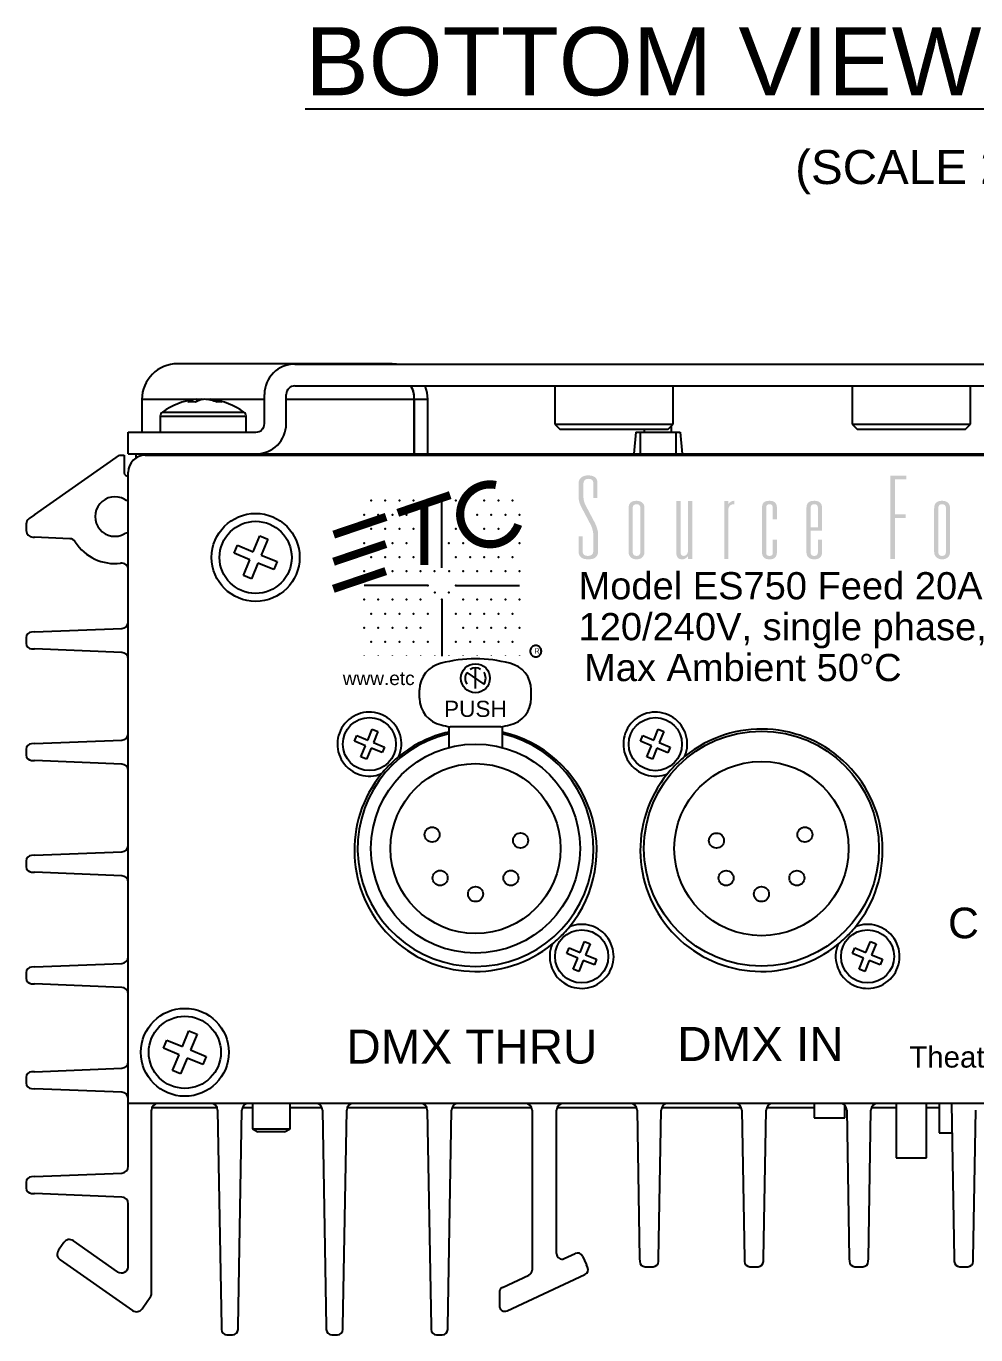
# Model space of a CAD drawing. Header units: inches. Extents: x 1 to 63.1, y 0.7 to 40.3.
# Drawn here: x 38.64 to 45.61, y 28.59 to 38.2 of the extents above; entities that cross this region are included whole.
import ezdxf
from ezdxf.enums import TextEntityAlignment as Align

# ---------------------------------------------------------------- set-up
doc = ezdxf.new("R2010")
doc.units = ezdxf.units.IN
doc.header["$MEASUREMENT"] = 0
doc.linetypes.add('AUSGEZOGEN', pattern=[0])
for name, color, linetype in [('DIM', 1, 'Continuous'), ('ENGRAVING', 2, 'AUSGEZOGEN'), ('OBJECT', 7, 'Continuous')]:
    doc.layers.add(name, color=color, linetype=linetype)
doc.styles.add('Arial', font='arial.ttf')

msp = doc.modelspace()

# ---------------------------------------------------------------- hatches: boundary and pattern name
at = {"layer": 'ENGRAVING'}
for points in [[(42.724, 34.3469), (42.7241, 34.3436), (42.7243, 34.3405), (42.7247, 34.3376), (42.7253, 34.3347), (42.726, 34.332), (42.727, 34.3294), (42.728, 34.327), (42.7293, 34.3247), (42.7307, 34.3225), (42.7323, 34.3205), (42.734, 34.3186), (42.7361, 34.3169), (42.7384, 34.3154), (42.741, 34.3141), (42.7438, 34.313), (42.7469, 34.3121), (42.7503, 34.3114), (42.7539, 34.3109), (42.7578, 34.3106), (42.762, 34.3105), (42.7697, 34.3109), (42.7766, 34.3121), (42.7826, 34.314), (42.7879, 34.3168), (42.7923, 34.3203), (42.796, 34.3245), (42.7988, 34.3296), (42.8008, 34.3354), (42.802, 34.342), (42.8024, 34.3494), (42.8024, 34.4541), (42.8024, 34.4586), (42.8023, 34.4629), (42.8022, 34.4672), (42.8019, 34.4713), (42.8016, 34.4752), (42.8013, 34.479), (42.8008, 34.4827), (42.8003, 34.4863), (42.7997, 34.4897), (42.7991, 34.4929), (42.7983, 34.4962), (42.7974, 34.4997), (42.7965, 34.5033), (42.7954, 34.507), (42.7942, 34.5109), (42.7928, 34.515), (42.7914, 34.5191), (42.7899, 34.5235), (42.7882, 34.528), (42.7864, 34.5326), (42.7155, 34.667), (42.7114, 34.6752), (42.7076, 34.6835), (42.7043, 34.6918), (42.7015, 34.7), (42.6991, 34.7083), (42.6971, 34.7166), (42.6956, 34.7248), (42.6945, 34.7331), (42.6938, 34.7414), (42.6936, 34.7496), (42.6936, 34.8383), (42.6938, 34.8441), (42.6944, 34.8496), (42.6953, 34.8549), (42.6966, 34.86), (42.6983, 34.8647), (42.7003, 34.8693), (42.7027, 34.8735), (42.7055, 34.8775), (42.7086, 34.8813), (42.7122, 34.8848), (42.716, 34.888), (42.7202, 34.8908), (42.7246, 34.8934), (42.7293, 34.8956), (42.7343, 34.8974), (42.7396, 34.899), (42.7452, 34.9001), (42.751, 34.901), (42.7572, 34.9015), (42.7636, 34.9017), (42.7768, 34.9011), (42.7886, 34.8994), (42.799, 34.8966), (42.808, 34.8926), (42.8156, 34.8875), (42.8219, 34.8813), (42.8267, 34.8739), (42.8302, 34.8655), (42.8323, 34.8559), (42.8329, 34.8451), (42.8329, 34.7362), (42.8024, 34.7362), (42.8024, 34.8417), (42.8021, 34.8483), (42.801, 34.8542), (42.7992, 34.8594), (42.7967, 34.8639), (42.7934, 34.8677), (42.7894, 34.8708), (42.7847, 34.8733), (42.7793, 34.875), (42.7731, 34.876), (42.7662, 34.8764), (42.7627, 34.8763), (42.7594, 34.876), (42.7563, 34.8755), (42.7534, 34.8747), (42.7506, 34.8738), (42.748, 34.8727), (42.7455, 34.8714), (42.7432, 34.8698), (42.7411, 34.8681), (42.7392, 34.8662), (42.7374, 34.8641), (42.7358, 34.8619), (42.7345, 34.8596), (42.7332, 34.8571), (42.7322, 34.8546), (42.7314, 34.8519), (42.7307, 34.8491), (42.7302, 34.8462), (42.73, 34.8432), (42.7299, 34.84), (42.7299, 34.7453), (42.73, 34.7396), (42.7304, 34.7338), (42.7311, 34.728), (42.732, 34.7222), (42.7332, 34.7164), (42.7346, 34.7106), (42.7364, 34.7047), (42.7383, 34.6988), (42.7406, 34.6929), (42.7431, 34.687), (42.813, 34.5548), (42.8151, 34.5504), (42.8172, 34.5459), (42.8192, 34.5415), (42.8211, 34.537), (42.8229, 34.5325), (42.8247, 34.528), (42.8263, 34.5234), (42.8279, 34.5188), (42.8294, 34.5142), (42.8309, 34.5096), (42.8322, 34.505), (42.8334, 34.5003), (42.8345, 34.4956), (42.8354, 34.491), (42.8362, 34.4863), (42.8368, 34.4816), (42.8373, 34.4769), (42.8376, 34.4721), (42.8379, 34.4674), (42.8379, 34.4626), (42.8379, 34.3478), (42.8378, 34.3418), (42.8372, 34.3362), (42.8364, 34.3308), (42.8352, 34.3257), (42.8337, 34.3209), (42.8319, 34.3164), (42.8297, 34.3122), (42.8272, 34.3083), (42.8243, 34.3047), (42.8211, 34.3013), (42.8175, 34.2982), (42.8135, 34.2955), (42.809, 34.2931), (42.8041, 34.291), (42.7987, 34.2892), (42.7929, 34.2878), (42.7867, 34.2867), (42.78, 34.2859), (42.7729, 34.2854), (42.7653, 34.2853), (42.758, 34.2854), (42.751, 34.2859), (42.7445, 34.2867), (42.7383, 34.2878), (42.7326, 34.2893), (42.7274, 34.2911), (42.7225, 34.2932), (42.7181, 34.2956), (42.714, 34.2984), (42.7104, 34.3014), (42.7072, 34.3048), (42.7044, 34.3085), (42.7018, 34.3125), (42.6996, 34.3167), (42.6978, 34.3213), (42.6963, 34.3263), (42.6951, 34.3315), (42.6943, 34.337), (42.6938, 34.3428), (42.6936, 34.3489), (42.6936, 34.4549), (42.724, 34.4549)], [(44.9842, 34.8992), (45.0999, 34.8992), (45.0999, 34.8738), (45.0179, 34.8738), (45.0179, 34.6146), (45.0965, 34.6146), (45.0965, 34.5893), (45.0179, 34.5893), (45.0179, 34.2877), (44.9842, 34.2877)], [(43.4984, 34.2877), (43.4984, 34.3105), (43.4972, 34.3087), (43.4959, 34.307), (43.4944, 34.3052), (43.4928, 34.3035), (43.4912, 34.3018), (43.4894, 34.3), (43.4875, 34.2984), (43.4855, 34.2967), (43.4834, 34.295), (43.4812, 34.2934), (43.4789, 34.2918), (43.4766, 34.2905), (43.4742, 34.2892), (43.4718, 34.2882), (43.4694, 34.2873), (43.467, 34.2865), (43.4646, 34.286), (43.4621, 34.2856), (43.4596, 34.2853), (43.4571, 34.2853), (43.4526, 34.2854), (43.4484, 34.2857), (43.4445, 34.2862), (43.4407, 34.287), (43.4372, 34.288), (43.434, 34.2892), (43.431, 34.2906), (43.4282, 34.2923), (43.4256, 34.2941), (43.4233, 34.2962), (43.4212, 34.2986), (43.4193, 34.3013), (43.4177, 34.3043), (43.4162, 34.3077), (43.415, 34.3114), (43.414, 34.3155), (43.4133, 34.3199), (43.4127, 34.3246), (43.4124, 34.3297), (43.4123, 34.3351), (43.4123, 34.7125), (43.4428, 34.7125), (43.4428, 34.346), (43.4428, 34.3421), (43.443, 34.3384), (43.4433, 34.335), (43.4437, 34.3318), (43.4442, 34.3289), (43.4449, 34.3263), (43.4456, 34.3238), (43.4465, 34.3217), (43.4475, 34.3198), (43.4486, 34.3181), (43.4499, 34.3167), (43.4513, 34.3154), (43.4528, 34.3143), (43.4545, 34.3133), (43.4564, 34.3125), (43.4584, 34.3118), (43.4606, 34.3112), (43.4629, 34.3108), (43.4654, 34.3106), (43.468, 34.3105), (43.4704, 34.3106), (43.4727, 34.311), (43.4749, 34.3116), (43.4771, 34.3124), (43.4793, 34.3134), (43.4814, 34.3147), (43.4834, 34.3162), (43.4854, 34.318), (43.4873, 34.3199), (43.4892, 34.3221), (43.491, 34.3246), (43.4925, 34.3272), (43.4939, 34.3301), (43.4951, 34.3332), (43.4961, 34.3365), (43.497, 34.34), (43.4976, 34.3437), (43.4981, 34.3477), (43.4983, 34.3518), (43.4984, 34.3562), (43.4984, 34.7125), (43.5288, 34.7125), (43.5288, 34.2877)], [(43.7633, 34.7125), (43.7937, 34.7125), (43.7937, 34.6898), (43.7949, 34.6917), (43.7963, 34.6936), (43.7977, 34.6954), (43.7993, 34.6972), (43.801, 34.699), (43.8028, 34.7008), (43.8047, 34.7025), (43.8067, 34.7041), (43.8088, 34.7057), (43.811, 34.7073), (43.8133, 34.7088), (43.8157, 34.7101), (43.8182, 34.7113), (43.8208, 34.7123), (43.8234, 34.7131), (43.8261, 34.7138), (43.8288, 34.7143), (43.8317, 34.7147), (43.8346, 34.715), (43.8376, 34.715), (43.8376, 34.6898), (43.8293, 34.6893), (43.8218, 34.6879), (43.8152, 34.6856), (43.8095, 34.6825), (43.8047, 34.6783), (43.8007, 34.6733), (43.7976, 34.6674), (43.7954, 34.6605), (43.7941, 34.6528), (43.7937, 34.6441), (43.7937, 34.2877), (43.7633, 34.2877)], [(44.1503, 34.4304), (44.1503, 34.3359), (44.1502, 34.3313), (44.1498, 34.3269), (44.1492, 34.3226), (44.1483, 34.3186), (44.1472, 34.3148), (44.1458, 34.3112), (44.1442, 34.3077), (44.1423, 34.3045), (44.1401, 34.3015), (44.1377, 34.2987), (44.135, 34.2961), (44.132, 34.2938), (44.1287, 34.2918), (44.125, 34.2901), (44.121, 34.2886), (44.1167, 34.2874), (44.1121, 34.2865), (44.1072, 34.2858), (44.1019, 34.2854), (44.0963, 34.2853), (44.0907, 34.2854), (44.0855, 34.2858), (44.0805, 34.2865), (44.0759, 34.2874), (44.0715, 34.2886), (44.0675, 34.2901), (44.0638, 34.2918), (44.0604, 34.2938), (44.0573, 34.2961), (44.0545, 34.2987), (44.052, 34.3015), (44.0498, 34.3045), (44.0479, 34.3077), (44.0462, 34.3111), (44.0448, 34.3147), (44.0436, 34.3185), (44.0427, 34.3226), (44.042, 34.3268), (44.0416, 34.3312), (44.0415, 34.3358), (44.0415, 34.6645), (44.0416, 34.6694), (44.042, 34.6741), (44.0426, 34.6785), (44.0435, 34.6827), (44.0446, 34.6866), (44.046, 34.6903), (44.0476, 34.6937), (44.0495, 34.6969), (44.0517, 34.6998), (44.0541, 34.7024), (44.0568, 34.7048), (44.0598, 34.707), (44.0632, 34.7089), (44.0669, 34.7105), (44.071, 34.7119), (44.0754, 34.713), (44.0801, 34.7139), (44.0852, 34.7145), (44.0906, 34.7149), (44.0963, 34.715), (44.1017, 34.7149), (44.1069, 34.7145), (44.1117, 34.7139), (44.1163, 34.7129), (44.1205, 34.7118), (44.1244, 34.7103), (44.1281, 34.7086), (44.1315, 34.7067), (44.1345, 34.7044), (44.1373, 34.7019), (44.1398, 34.6992), (44.142, 34.6962), (44.1439, 34.6931), (44.1456, 34.6897), (44.1471, 34.686), (44.1482, 34.6822), (44.1491, 34.6781), (44.1498, 34.6737), (44.1502, 34.6692), (44.1503, 34.6644), (44.1503, 34.5791), (44.1199, 34.5791), (44.1199, 34.661), (44.1199, 34.6636), (44.1198, 34.6662), (44.1195, 34.6686), (44.1192, 34.6709), (44.1187, 34.673), (44.1182, 34.6751), (44.1175, 34.677), (44.1168, 34.6789), (44.1159, 34.6806), (44.1149, 34.6822), (44.1138, 34.6836), (44.1125, 34.6849), (44.1111, 34.686), (44.1095, 34.687), (44.1077, 34.6878), (44.1057, 34.6885), (44.1036, 34.6891), (44.1013, 34.6894), (44.0989, 34.6897), (44.0963, 34.6898), (44.0916, 34.6895), (44.0875, 34.6886), (44.0838, 34.6872), (44.0807, 34.6852), (44.078, 34.6826), (44.0758, 34.6794), (44.0741, 34.6757), (44.0728, 34.6714), (44.0721, 34.6666), (44.0719, 34.6611), (44.0719, 34.3351), (44.0719, 34.3327), (44.0721, 34.3305), (44.0723, 34.3284), (44.0727, 34.3264), (44.0731, 34.3246), (44.0737, 34.3228), (44.0743, 34.3212), (44.0751, 34.3196), (44.0759, 34.3182), (44.0769, 34.3169), (44.078, 34.3157), (44.0793, 34.3146), (44.0808, 34.3137), (44.0824, 34.3128), (44.0843, 34.3121), (44.0863, 34.3116), (44.0885, 34.3111), (44.0909, 34.3108), (44.0935, 34.3106), (44.0963, 34.3105), (44.0989, 34.3106), (44.1013, 34.3108), (44.1036, 34.3111), (44.1057, 34.3116), (44.1077, 34.3121), (44.1095, 34.3128), (44.1111, 34.3137), (44.1125, 34.3146), (44.1138, 34.3157), (44.1149, 34.3169), (44.1159, 34.3182), (44.1168, 34.3196), (44.1175, 34.3211), (44.1182, 34.3226), (44.1187, 34.3242), (44.1192, 34.3259), (44.1195, 34.3276), (44.1198, 34.3295), (44.1199, 34.3314), (44.1199, 34.3334), (44.1199, 34.4304)]]:
    msp.add_hatch(color=256, dxfattribs=at).paths.add_polyline_path(points)
h = msp.add_hatch(color=256, dxfattribs=at)
h.paths.add_polyline_path([(43.0917, 34.34), (43.0918, 34.3374), (43.092, 34.3348), (43.0923, 34.3324), (43.0927, 34.3301), (43.0933, 34.3279), (43.094, 34.3258), (43.0948, 34.3238), (43.0957, 34.322), (43.0968, 34.3202), (43.098, 34.3186), (43.0994, 34.317), (43.1009, 34.3157), (43.1026, 34.3145), (43.1045, 34.3134), (43.1066, 34.3125), (43.1088, 34.3118), (43.1113, 34.3113), (43.1139, 34.3109), (43.1166, 34.3106), (43.1196, 34.3105), (43.1226, 34.3106), (43.1253, 34.3109), (43.1279, 34.3113), (43.1303, 34.3118), (43.1325, 34.3125), (43.1346, 34.3134), (43.1365, 34.3145), (43.1382, 34.3157), (43.1397, 34.317), (43.1411, 34.3186), (43.1423, 34.3202), (43.1434, 34.322), (43.1443, 34.3238), (43.1452, 34.3258), (43.1459, 34.3279), (43.1465, 34.3301), (43.1469, 34.3324), (43.1472, 34.3348), (43.1474, 34.3374), (43.1475, 34.34), (43.1475, 34.6603), (43.1472, 34.6659), (43.1464, 34.6709), (43.145, 34.6753), (43.143, 34.6791), (43.1405, 34.6824), (43.1374, 34.685), (43.1338, 34.6871), (43.1296, 34.6886), (43.1249, 34.6895), (43.1196, 34.6898), (43.1143, 34.6895), (43.1096, 34.6886), (43.1054, 34.6871), (43.1018, 34.685), (43.0987, 34.6824), (43.0962, 34.6791), (43.0942, 34.6753), (43.0928, 34.6709), (43.092, 34.6659), (43.0917, 34.6603)], flags=16)
h.paths.add_polyline_path([(43.0613, 34.6603), (43.0615, 34.6657), (43.0619, 34.6708), (43.0627, 34.6757), (43.0638, 34.6802), (43.0651, 34.6845), (43.0668, 34.6885), (43.0688, 34.6922), (43.071, 34.6956), (43.0736, 34.6987), (43.0765, 34.7016), (43.0797, 34.7041), (43.0831, 34.7064), (43.0868, 34.7085), (43.0907, 34.7102), (43.0949, 34.7117), (43.0993, 34.7129), (43.104, 34.7138), (43.109, 34.7145), (43.1142, 34.7149), (43.1196, 34.715), (43.1249, 34.7149), (43.13, 34.7145), (43.1348, 34.7138), (43.1394, 34.7128), (43.1438, 34.7115), (43.1479, 34.71), (43.1519, 34.7082), (43.1555, 34.7061), (43.159, 34.7038), (43.1623, 34.7011), (43.1652, 34.6982), (43.1679, 34.695), (43.1702, 34.6916), (43.1723, 34.6879), (43.174, 34.6839), (43.1754, 34.6797), (43.1765, 34.6753), (43.1773, 34.6705), (43.1777, 34.6655), (43.1779, 34.6603), (43.1779, 34.34), (43.1777, 34.3351), (43.1773, 34.3303), (43.1765, 34.3258), (43.1754, 34.3215), (43.174, 34.3174), (43.1723, 34.3135), (43.1702, 34.3098), (43.1679, 34.3063), (43.1652, 34.3031), (43.1623, 34.3), (43.159, 34.2972), (43.1555, 34.2947), (43.1519, 34.2925), (43.1479, 34.2905), (43.1438, 34.2889), (43.1394, 34.2876), (43.1348, 34.2866), (43.13, 34.2858), (43.1249, 34.2854), (43.1196, 34.2853), (43.1145, 34.2854), (43.1095, 34.2859), (43.1048, 34.2866), (43.1003, 34.2877), (43.0959, 34.2891), (43.0918, 34.2907), (43.0879, 34.2927), (43.0842, 34.295), (43.0807, 34.2975), (43.0774, 34.3004), (43.0743, 34.3035), (43.0716, 34.3069), (43.0692, 34.3104), (43.0671, 34.314), (43.0653, 34.3179), (43.0639, 34.322), (43.0628, 34.3262), (43.062, 34.3306), (43.0615, 34.3352), (43.0613, 34.34)])
h = msp.add_hatch(color=256, dxfattribs=at)
h.paths.add_polyline_path([(44.4514, 34.6611), (44.4514, 34.6638), (44.4512, 34.6663), (44.4508, 34.6687), (44.4504, 34.671), (44.4498, 34.6731), (44.4491, 34.6752), (44.4483, 34.6771), (44.4473, 34.6789), (44.4462, 34.6806), (44.445, 34.6822), (44.4437, 34.6836), (44.4422, 34.6849), (44.4406, 34.686), (44.4387, 34.687), (44.4367, 34.6878), (44.4346, 34.6885), (44.4323, 34.6891), (44.4298, 34.6894), (44.4272, 34.6897), (44.4244, 34.6898), (44.4194, 34.6895), (44.415, 34.6886), (44.4111, 34.6872), (44.4077, 34.6852), (44.4048, 34.6826), (44.4024, 34.6794), (44.4006, 34.6757), (44.3993, 34.6714), (44.3985, 34.6666), (44.3983, 34.6611), (44.3983, 34.5199), (44.4514, 34.5199)], flags=16)
h.paths.add_polyline_path([(44.4818, 34.4297), (44.4818, 34.3359), (44.4817, 34.3314), (44.4813, 34.3272), (44.4806, 34.323), (44.4796, 34.3191), (44.4783, 34.3153), (44.4768, 34.3117), (44.475, 34.3083), (44.4729, 34.3051), (44.4706, 34.302), (44.4679, 34.2991), (44.465, 34.2965), (44.4617, 34.2942), (44.4581, 34.2921), (44.4542, 34.2903), (44.45, 34.2887), (44.4455, 34.2875), (44.4407, 34.2865), (44.4356, 34.2858), (44.4302, 34.2854), (44.4244, 34.2853), (44.4191, 34.2854), (44.4141, 34.2858), (44.4093, 34.2865), (44.4047, 34.2875), (44.4004, 34.2887), (44.3964, 34.2903), (44.3926, 34.2921), (44.389, 34.2942), (44.3857, 34.2965), (44.3826, 34.2991), (44.3798, 34.302), (44.3773, 34.3051), (44.3751, 34.3083), (44.3731, 34.3117), (44.3715, 34.3153), (44.3702, 34.319), (44.3691, 34.323), (44.3684, 34.3271), (44.3679, 34.3313), (44.3678, 34.3358), (44.3678, 34.6645), (44.3683, 34.6741), (44.37, 34.6827), (44.3729, 34.6903), (44.3768, 34.6968), (44.3819, 34.7024), (44.3882, 34.707), (44.3955, 34.7105), (44.404, 34.713), (44.4137, 34.7145), (44.4244, 34.715), (44.43, 34.7149), (44.4353, 34.7145), (44.4403, 34.7138), (44.445, 34.7129), (44.4495, 34.7117), (44.4537, 34.7102), (44.4575, 34.7085), (44.4611, 34.7064), (44.4644, 34.7041), (44.4675, 34.7016), (44.4702, 34.6988), (44.4726, 34.6958), (44.4748, 34.6926), (44.4766, 34.6892), (44.4782, 34.6856), (44.4795, 34.6818), (44.4805, 34.6778), (44.4812, 34.6736), (44.4817, 34.6692), (44.4818, 34.6646), (44.4818, 34.4947), (44.3981, 34.4947), (44.3981, 34.3393), (44.3982, 34.3366), (44.3984, 34.3341), (44.3987, 34.3317), (44.3991, 34.3294), (44.3997, 34.3272), (44.4003, 34.3252), (44.4011, 34.3232), (44.402, 34.3214), (44.403, 34.3197), (44.4041, 34.3181), (44.4054, 34.3167), (44.4068, 34.3154), (44.4084, 34.3143), (44.4102, 34.3133), (44.4122, 34.3125), (44.4143, 34.3118), (44.4166, 34.3112), (44.419, 34.3108), (44.4216, 34.3106), (44.4244, 34.3105), (44.4274, 34.3106), (44.4301, 34.3108), (44.4327, 34.3112), (44.4351, 34.3118), (44.4373, 34.3125), (44.4393, 34.3133), (44.4411, 34.3143), (44.4427, 34.3154), (44.4442, 34.3167), (44.4454, 34.3181), (44.4466, 34.3197), (44.4476, 34.3214), (44.4485, 34.3232), (44.4493, 34.3252), (44.4499, 34.3272), (44.4505, 34.3294), (44.4509, 34.3317), (44.4512, 34.3341), (44.4514, 34.3366), (44.4514, 34.3393), (44.4514, 34.4297)])
h = msp.add_hatch(color=256, dxfattribs=at)
h.paths.add_polyline_path([(45.3359, 34.34), (45.3359, 34.3374), (45.3361, 34.3348), (45.3364, 34.3324), (45.3369, 34.3301), (45.3375, 34.3279), (45.3382, 34.3258), (45.339, 34.3238), (45.3399, 34.322), (45.341, 34.3202), (45.3422, 34.3186), (45.3435, 34.317), (45.3451, 34.3157), (45.3468, 34.3145), (45.3487, 34.3134), (45.3507, 34.3125), (45.353, 34.3118), (45.3554, 34.3113), (45.358, 34.3109), (45.3608, 34.3106), (45.3638, 34.3105), (45.3667, 34.3106), (45.3695, 34.3109), (45.372, 34.3113), (45.3745, 34.3118), (45.3767, 34.3125), (45.3788, 34.3134), (45.3806, 34.3145), (45.3824, 34.3157), (45.3839, 34.317), (45.3853, 34.3186), (45.3865, 34.3202), (45.3875, 34.322), (45.3885, 34.3238), (45.3893, 34.3258), (45.39, 34.3279), (45.3906, 34.3301), (45.3911, 34.3324), (45.3914, 34.3348), (45.3916, 34.3374), (45.3916, 34.34), (45.3916, 34.6603), (45.3914, 34.6659), (45.3905, 34.6709), (45.3891, 34.6753), (45.3872, 34.6791), (45.3847, 34.6824), (45.3816, 34.685), (45.378, 34.6871), (45.3738, 34.6886), (45.369, 34.6895), (45.3638, 34.6898), (45.3585, 34.6895), (45.3537, 34.6886), (45.3495, 34.6871), (45.3459, 34.685), (45.3429, 34.6824), (45.3403, 34.6791), (45.3384, 34.6753), (45.337, 34.6709), (45.3361, 34.6659), (45.3359, 34.6603)], flags=16)
h.paths.add_polyline_path([(45.3055, 34.6603), (45.3056, 34.6657), (45.3061, 34.6708), (45.3069, 34.6757), (45.3079, 34.6802), (45.3093, 34.6845), (45.311, 34.6885), (45.3129, 34.6922), (45.3152, 34.6956), (45.3178, 34.6987), (45.3207, 34.7016), (45.3238, 34.7041), (45.3273, 34.7064), (45.3309, 34.7085), (45.3349, 34.7102), (45.339, 34.7117), (45.3435, 34.7129), (45.3482, 34.7138), (45.3531, 34.7145), (45.3583, 34.7149), (45.3638, 34.715), (45.369, 34.7149), (45.3741, 34.7145), (45.3789, 34.7138), (45.3836, 34.7128), (45.3879, 34.7115), (45.3921, 34.71), (45.396, 34.7082), (45.3997, 34.7061), (45.4032, 34.7038), (45.4064, 34.7011), (45.4094, 34.6982), (45.412, 34.695), (45.4144, 34.6916), (45.4164, 34.6879), (45.4181, 34.6839), (45.4195, 34.6797), (45.4206, 34.6753), (45.4214, 34.6705), (45.4219, 34.6655), (45.422, 34.6603), (45.422, 34.34), (45.4219, 34.3351), (45.4214, 34.3303), (45.4206, 34.3258), (45.4195, 34.3215), (45.4181, 34.3174), (45.4164, 34.3135), (45.4144, 34.3098), (45.412, 34.3063), (45.4094, 34.3031), (45.4064, 34.3), (45.4032, 34.2972), (45.3997, 34.2947), (45.396, 34.2925), (45.3921, 34.2905), (45.3879, 34.2889), (45.3836, 34.2876), (45.3789, 34.2866), (45.3741, 34.2858), (45.369, 34.2854), (45.3638, 34.2853), (45.3586, 34.2854), (45.3537, 34.2859), (45.3489, 34.2866), (45.3444, 34.2877), (45.3401, 34.2891), (45.336, 34.2907), (45.3321, 34.2927), (45.3283, 34.295), (45.3248, 34.2975), (45.3216, 34.3004), (45.3185, 34.3035), (45.3158, 34.3069), (45.3133, 34.3104), (45.3113, 34.314), (45.3095, 34.3179), (45.308, 34.322), (45.3069, 34.3262), (45.3061, 34.3306), (45.3056, 34.3352), (45.3055, 34.34)])

# ---------------------------------------------------------------- linework, layer by layer
for p, q in [((41.69, 34.2226), (41.69, 34.716)), ((41.5862, 34.0932), (41.1191, 34.0932)), ((41.7938, 34.0932), (42.2609, 34.0932)), ((41.69, 33.9894), (41.69, 33.5742))]:
    msp.add_line(p, q, dxfattribs=at)
at = {"layer": 'ENGRAVING', "const_width": 0.06}
msp.add_lwpolyline([(42.0876, 34.831, 2.184874), (42.251, 34.5412, 2.184874)], format="xyb", dxfattribs=at)
at = {"layer": 'ENGRAVING'}
for points in [[(41.1678, 34.716, 0.00633, 0.00633, -1), (41.1742, 34.716, 0, 0, 0)], [(41.2716, 34.716, 0.00633, 0.00633, -1), (41.278, 34.716, 0, 0, 0)], [(41.3754, 34.716, 0.00633, 0.00633, -1), (41.3818, 34.716, 0, 0, 0)], [(41.4792, 34.716, 0.00633, 0.00633, -1), (41.4855, 34.716, 0, 0, 0)], [(41.7906, 34.716, 0.00633, 0.00633, -1), (41.7969, 34.716, 0, 0, 0)], [(41.9982, 34.716, 0.00633, 0.00633, -1), (42.0045, 34.716, 0, 0, 0)], [(42.102, 34.716, 0.00633, 0.00633, -1), (42.1083, 34.716, 0, 0, 0)], [(42.2058, 34.716, 0.00633, 0.00633, -1), (42.2121, 34.716, 0, 0, 0)], [(41.116, 34.6122, 0.00633, 0.00633, -1), (41.1223, 34.6122, 0, 0, 0)], [(41.2197, 34.6122, 0.00633, 0.00633, -1), (41.2261, 34.6122, 0, 0, 0)], [(41.3235, 34.6122, 0.00633, 0.00633, -1), (41.3299, 34.6122, 0, 0, 0)], [(41.4273, 34.6122, 0.00633, 0.00633, -1), (41.4337, 34.6122, 0, 0, 0)], [(41.9463, 34.6122, 0.00633, 0.00633, -1), (41.9526, 34.6122, 0, 0, 0)], [(42.0501, 34.6122, 0.00633, 0.00633, -1), (42.0564, 34.6122, 0, 0, 0)], [(42.1539, 34.6122, 0.00633, 0.00633, -1), (42.1602, 34.6122, 0, 0, 0)], [(42.2577, 34.6122, 0.00633, 0.00633, -1), (42.264, 34.6122, 0, 0, 0)], [(41.1678, 34.5084, 0.00633, 0.00633, -1), (41.1742, 34.5084, 0, 0, 0)], [(41.2716, 34.5084, 0.00633, 0.00633, -1), (41.278, 34.5084, 0, 0, 0)], [(41.3754, 34.5084, 0.00633, 0.00633, -1), (41.3818, 34.5084, 0, 0, 0)], [(41.4792, 34.5084, 0.00633, 0.00633, -1), (41.4855, 34.5084, 0, 0, 0)], [(41.7906, 34.5084, 0.00633, 0.00633, -1), (41.7969, 34.5084, 0, 0, 0)], [(41.9982, 34.5084, 0.00633, 0.00633, -1), (42.0045, 34.5084, 0, 0, 0)], [(42.102, 34.5084, 0.00633, 0.00633, -1), (42.1083, 34.5084, 0, 0, 0)], [(41.116, 34.4046, 0.00633, 0.00633, -1), (41.1223, 34.4046, 0, 0, 0)], [(41.3235, 34.4046, 0.00633, 0.00633, -1), (41.3299, 34.4046, 0, 0, 0)], [(41.4273, 34.4046, 0.00633, 0.00633, -1), (41.4337, 34.4046, 0, 0, 0)], [(41.7387, 34.4046, 0.00633, 0.00633, -1), (41.7451, 34.4046, 0, 0, 0)], [(41.8425, 34.4046, 0.00633, 0.00633, -1), (41.8488, 34.4046, 0, 0, 0)], [(42.2577, 34.4046, 0.00633, 0.00633, -1), (42.264, 34.4046, 0, 0, 0)], [(41.1678, 34.3008, 0.00633, 0.00633, -1), (41.1742, 34.3008, 0, 0, 0)], [(41.2716, 34.3008, 0.00633, 0.00633, -1), (41.278, 34.3008, 0, 0, 0)], [(41.3754, 34.3008, 0.00633, 0.00633, -1), (41.3818, 34.3008, 0, 0, 0)], [(41.4792, 34.3008, 0.00633, 0.00633, -1), (41.4855, 34.3008, 0, 0, 0)], [(41.7906, 34.3008, 0.00633, 0.00633, -1), (41.7969, 34.3008, 0, 0, 0)], [(41.8944, 34.3008, 0.00633, 0.00633, -1), (41.9007, 34.3008, 0, 0, 0)], [(41.9982, 34.3008, 0.00633, 0.00633, -1), (42.0045, 34.3008, 0, 0, 0)], [(42.102, 34.3008, 0.00633, 0.00633, -1), (42.1083, 34.3008, 0, 0, 0)], [(42.2058, 34.3008, 0.00633, 0.00633, -1), (42.2121, 34.3008, 0, 0, 0)], [(41.116, 34.197, 0.00633, 0.00633, -1), (41.1223, 34.197, 0, 0, 0)], [(41.3235, 34.197, 0.00633, 0.00633, -1), (41.3299, 34.197, 0, 0, 0)], [(41.4273, 34.197, 0.00633, 0.00633, -1), (41.4337, 34.197, 0, 0, 0)], [(41.5311, 34.197, 0.00633, 0.00633, -1), (41.5375, 34.197, 0, 0, 0)], [(41.6323, 34.197, 0.00633, 0.00633, -1), (41.6386, 34.197, 0, 0, 0)], [(41.7414, 34.197, 0.00633, 0.00633, -1), (41.7477, 34.197, 0, 0, 0)], [(41.8425, 34.197, 0.00633, 0.00633, -1), (41.8488, 34.197, 0, 0, 0)], [(41.9463, 34.197, 0.00633, 0.00633, -1), (41.9526, 34.197, 0, 0, 0)], [(42.0501, 34.197, 0.00633, 0.00633, -1), (42.0564, 34.197, 0, 0, 0)], [(42.1539, 34.197, 0.00633, 0.00633, -1), (42.1602, 34.197, 0, 0, 0)], [(42.2577, 34.197, 0.00633, 0.00633, -1), (42.264, 34.197, 0, 0, 0)], [(41.6349, 34.0413, 0.00633, 0.00633, -1), (41.6412, 34.0413, 0, 0, 0)], [(41.7387, 34.0413, 0.00633, 0.00633, -1), (41.745, 34.0413, 0, 0, 0)], [(41.116, 33.9894, 0.00633, 0.00633, -1), (41.1223, 33.9894, 0, 0, 0)], [(41.2197, 33.9894, 0.00633, 0.00633, -1), (41.2261, 33.9894, 0, 0, 0)], [(41.3235, 33.9894, 0.00633, 0.00633, -1), (41.3299, 33.9894, 0, 0, 0)], [(41.4273, 33.9894, 0.00633, 0.00633, -1), (41.4337, 33.9894, 0, 0, 0)], [(41.5311, 33.9894, 0.00633, 0.00633, -1), (41.5375, 33.9894, 0, 0, 0)], [(41.8425, 33.9894, 0.00633, 0.00633, -1), (41.8488, 33.9894, 0, 0, 0)], [(41.9463, 33.9894, 0.00633, 0.00633, -1), (41.9526, 33.9894, 0, 0, 0)], [(42.0501, 33.9894, 0.00633, 0.00633, -1), (42.0564, 33.9894, 0, 0, 0)], [(42.1539, 33.9894, 0.00633, 0.00633, -1), (42.1602, 33.9894, 0, 0, 0)], [(42.2577, 33.9894, 0.00633, 0.00633, -1), (42.264, 33.9894, 0, 0, 0)], [(41.1678, 33.8856, 0.00633, 0.00633, -1), (41.1742, 33.8856, 0, 0, 0)], [(41.2716, 33.8856, 0.00633, 0.00633, -1), (41.278, 33.8856, 0, 0, 0)], [(41.3754, 33.8856, 0.00633, 0.00633, -1), (41.3818, 33.8856, 0, 0, 0)], [(41.4792, 33.8856, 0.00633, 0.00633, -1), (41.4855, 33.8856, 0, 0, 0)], [(41.583, 33.8856, 0.00633, 0.00633, -1), (41.5893, 33.8856, 0, 0, 0)], [(41.7906, 33.8856, 0.00633, 0.00633, -1), (41.7969, 33.8856, 0, 0, 0)], [(41.8944, 33.8856, 0.00633, 0.00633, -1), (41.9007, 33.8856, 0, 0, 0)], [(41.9982, 33.8856, 0.00633, 0.00633, -1), (42.0045, 33.8856, 0, 0, 0)], [(42.102, 33.8856, 0.00633, 0.00633, -1), (42.1083, 33.8856, 0, 0, 0)], [(42.2058, 33.8856, 0.00633, 0.00633, -1), (42.2121, 33.8856, 0, 0, 0)], [(41.116, 33.7818, 0.00633, 0.00633, -1), (41.1223, 33.7818, 0, 0, 0)], [(41.2197, 33.7818, 0.00633, 0.00633, -1), (41.2261, 33.7818, 0, 0, 0)], [(41.3235, 33.7818, 0.00633, 0.00633, -1), (41.3299, 33.7818, 0, 0, 0)], [(41.4273, 33.7818, 0.00633, 0.00633, -1), (41.4337, 33.7818, 0, 0, 0)], [(41.5311, 33.7818, 0.00633, 0.00633, -1), (41.5375, 33.7818, 0, 0, 0)], [(41.8425, 33.7818, 0.00633, 0.00633, -1), (41.8488, 33.7818, 0, 0, 0)], [(41.9463, 33.7818, 0.00633, 0.00633, -1), (41.9526, 33.7818, 0, 0, 0)], [(42.0501, 33.7818, 0.00633, 0.00633, -1), (42.0564, 33.7818, 0, 0, 0)], [(42.1539, 33.7818, 0.00633, 0.00633, -1), (42.1602, 33.7818, 0, 0, 0)], [(42.2577, 33.7818, 0.00633, 0.00633, -1), (42.264, 33.7818, 0, 0, 0)], [(41.1678, 33.678, 0.00633, 0.00633, -1), (41.1742, 33.678, 0, 0, 0)], [(41.2716, 33.678, 0.00633, 0.00633, -1), (41.278, 33.678, 0, 0, 0)], [(41.3754, 33.678, 0.00633, 0.00633, -1), (41.3818, 33.678, 0, 0, 0)], [(41.4792, 33.678, 0.00633, 0.00633, -1), (41.4855, 33.678, 0, 0, 0)], [(41.583, 33.678, 0.00633, 0.00633, -1), (41.5893, 33.678, 0, 0, 0)], [(41.7906, 33.678, 0.00633, 0.00633, -1), (41.7969, 33.678, 0, 0, 0)], [(41.8944, 33.678, 0.00633, 0.00633, -1), (41.9007, 33.678, 0, 0, 0)], [(41.9982, 33.678, 0.00633, 0.00633, -1), (42.0045, 33.678, 0, 0, 0)], [(42.102, 33.678, 0.00633, 0.00633, -1), (42.1083, 33.678, 0, 0, 0)], [(42.2058, 33.678, 0.00633, 0.00633, -1), (42.2121, 33.678, 0, 0, 0)], [(41.116, 33.5742, 0.00633, 0.00633, -1), (41.1223, 33.5742, 0, 0, 0)], [(41.2197, 33.5742, 0.00633, 0.00633, -1), (41.2261, 33.5742, 0, 0, 0)], [(41.3235, 33.5742, 0.00633, 0.00633, -1), (41.3299, 33.5742, 0, 0, 0)], [(41.4273, 33.5742, 0.00633, 0.00633, -1), (41.4337, 33.5742, 0, 0, 0)], [(41.5311, 33.5742, 0.00633, 0.00633, -1), (41.5375, 33.5742, 0, 0, 0)], [(41.6349, 33.5742, 0.00633, 0.00633, -1), (41.6413, 33.5742, 0, 0, 0)], [(41.7387, 33.5742, 0.00633, 0.00633, -1), (41.7451, 33.5742, 0, 0, 0)], [(41.8425, 33.5742, 0.00633, 0.00633, -1), (41.8488, 33.5742, 0, 0, 0)], [(41.9463, 33.5742, 0.00633, 0.00633, -1), (41.9526, 33.5742, 0, 0, 0)], [(42.0501, 33.5742, 0.00633, 0.00633, -1), (42.0564, 33.5742, 0, 0, 0)], [(42.1539, 33.5742, 0.00633, 0.00633, -1), (42.1602, 33.5742, 0, 0, 0)], [(42.2577, 33.5742, 0.00633, 0.00633, -1), (42.264, 33.5742, 0, 0, 0)]]:
    msp.add_lwpolyline(points, format="xyseb", dxfattribs=at)
at = {"layer": 'ENGRAVING', "const_width": 0.06}
for points in [[(41.3661, 34.6263), (41.7511, 34.7567)], [(41.5615, 34.2435), (41.5615, 34.6932)], [(40.8957, 34.4664), (41.2807, 34.5967)], [(40.8943, 34.2673), (41.2793, 34.3976)], [(40.8928, 34.0682), (41.2779, 34.1985)]]:
    msp.add_lwpolyline(points, dxfattribs=at)
at = {"layer": 'ENGRAVING'}
msp.add_lwpolyline([(42.3798, 33.5695), (42.3865, 33.5701), (42.3929, 33.5716), (42.3988, 33.5741), (42.4042, 33.5775), (42.409, 33.5816), (42.4131, 33.5864), (42.4165, 33.5919), (42.419, 33.5978), (42.4205, 33.6041), (42.4211, 33.6108), (42.4205, 33.6174), (42.419, 33.6238), (42.4165, 33.6297), (42.4131, 33.6351), (42.409, 33.6399), (42.4042, 33.644), (42.3988, 33.6474), (42.3929, 33.6499), (42.3865, 33.6515), (42.3798, 33.652), (42.3731, 33.6515), (42.3668, 33.6499), (42.3609, 33.6474), (42.3555, 33.644), (42.3507, 33.6399), (42.3465, 33.6351), (42.3432, 33.6297), (42.3407, 33.6238), (42.3391, 33.6174), (42.3386, 33.6108), (42.3391, 33.6041), (42.3407, 33.5978), (42.3432, 33.5919), (42.3465, 33.5864), (42.3507, 33.5816), (42.3555, 33.5775), (42.3609, 33.5741), (42.3668, 33.5716), (42.3731, 33.5701), (42.3798, 33.5695)], dxfattribs=at)
for p in [(41.171, 34.716), (41.2748, 34.716), (41.3786, 34.716), (41.4824, 34.716), (41.7938, 34.716), (42.0014, 34.716), (42.1052, 34.716), (42.2089, 34.716), (41.1191, 34.6122), (41.2229, 34.6122), (41.3267, 34.6122), (41.4305, 34.6122), (41.8457, 34.6122), (41.9495, 34.6122), (42.0533, 34.6122), (42.1571, 34.6122), (42.2609, 34.6122), (41.171, 34.5084), (41.2748, 34.5084), (41.3786, 34.5084), (41.4824, 34.5084), (41.7938, 34.5084), (42.0014, 34.5084), (42.1052, 34.5084), (42.2089, 34.5084), (41.1191, 34.4046), (41.3267, 34.4046), (41.4305, 34.4046), (41.7419, 34.4046), (41.8457, 34.4046), (42.2609, 34.4046), (41.171, 34.3008), (41.2748, 34.3008), (41.3786, 34.3008), (41.4824, 34.3008), (41.7938, 34.3008), (41.8976, 34.3008), (42.0014, 34.3008), (42.1052, 34.3008), (42.2089, 34.3008), (41.1191, 34.197), (41.3267, 34.197), (41.4305, 34.197), (41.5343, 34.197), (41.6354, 34.1992), (41.7445, 34.1992), (41.8457, 34.197), (41.9495, 34.197), (42.0533, 34.197), (42.1571, 34.197), (42.2609, 34.197), (41.5862, 34.0932), (41.6381, 34.0413), (41.7419, 34.0413), (41.7938, 34.0932), (41.1191, 33.9894), (41.2229, 33.9894), (41.3267, 33.9894), (41.4305, 33.9894), (41.5343, 33.9894), (41.69, 33.9894), (41.8457, 33.9894), (41.9495, 33.9894), (42.0533, 33.9894), (42.1571, 33.9894), (42.2609, 33.9894), (41.171, 33.8856), (41.2748, 33.8856), (41.3786, 33.8856), (41.4824, 33.8856), (41.5862, 33.8856), (41.7938, 33.8856), (41.8976, 33.8856), (42.0014, 33.8856), (42.1052, 33.8856), (42.2089, 33.8856), (41.1191, 33.7818), (41.2229, 33.7818), (41.3267, 33.7818), (41.4305, 33.7818), (41.5343, 33.7818), (41.8457, 33.7818), (41.9495, 33.7818), (42.0533, 33.7818), (42.1571, 33.7818), (42.2609, 33.7818), (41.171, 33.678), (41.2748, 33.678), (41.3786, 33.678), (41.4824, 33.678), (41.5862, 33.678), (41.7938, 33.678), (41.8976, 33.678), (42.0014, 33.678), (42.1052, 33.678), (42.2089, 33.678)]:
    msp.add_point(p, dxfattribs=at)
at = {"layer": 'OBJECT'}
for p, q in [((41.3253, 35.7213), (39.7493, 35.7213)), ((40.6098, 35.7193), (49.6648, 35.7193)), ((41.1842, 35.7213), (41.2077, 35.7193)), ((41.2034, 35.7193), (41.1856, 35.7213)), ((41.3576, 35.7193), (41.3253, 35.7213)), ((40.3873, 35.2818), (40.3873, 35.4968)), ((40.5473, 35.2818), (40.5473, 35.4968)), ((40.6098, 35.5593), (49.6648, 35.5593)), ((42.5193, 35.5593), (42.5193, 35.2774)), ((43.3893, 35.2774), (43.3893, 35.5593)), ((44.7023, 35.5593), (44.7023, 35.2774)), ((45.5723, 35.2774), (45.5723, 35.5593)), ((39.4873, 35.4593), (39.4873, 35.2193)), ((39.8727, 35.4593), (39.4873, 35.4593)), ((39.8868, 35.4608), (39.8897, 35.445)), ((39.9142, 35.4593), (39.887, 35.4593)), ((39.9286, 35.4578), (39.9285, 35.4608)), ((39.9876, 35.4593), (39.9604, 35.4593)), ((39.9878, 35.4608), (39.9868, 35.455)), ((40.3873, 35.4593), (40.0019, 35.4593)), ((41.486, 35.4593), (40.5473, 35.4593)), ((41.486, 35.4593), (41.486, 35.0593)), ((41.4869, 35.0593), (41.4869, 35.4593)), ((41.5873, 35.4593), (41.4869, 35.4593)), ((41.5873, 35.0593), (41.5873, 35.4593)), ((39.6223, 35.3361), (39.6223, 35.2193)), ((39.6223, 35.3361), (40.2523, 35.3361)), ((39.638, 35.3668), (40.2366, 35.3668)), ((40.2523, 35.2193), (40.2523, 35.3361)), ((42.5193, 35.2774), (42.5586, 35.238)), ((42.5193, 35.2774), (43.3893, 35.2774)), ((43.35, 35.238), (43.3893, 35.2774)), ((44.7023, 35.2774), (44.7416, 35.238)), ((44.7023, 35.2774), (45.5723, 35.2774)), ((45.533, 35.238), (45.5723, 35.2774)), ((39.3873, 35.2193), (40.3248, 35.2193)), ((39.3873, 35.0593), (39.3873, 35.2193)), ((43.35, 35.238), (42.5587, 35.238)), ((43.1136, 35.2193), (43.0996, 35.0593)), ((43.1136, 35.2193), (43.4411, 35.2193)), ((43.1474, 35.2193), (43.1474, 35.0593)), ((43.1774, 35.2193), (43.1774, 35.238)), ((43.3774, 35.2193), (43.3774, 35.2654)), ((43.4074, 35.2193), (43.4074, 35.0593)), ((43.4411, 35.2193), (43.4551, 35.0593)), ((45.533, 35.238), (44.7417, 35.238)), ((38.6973, 34.6113), (39.3228, 35.0493)), ((39.3228, 35.0493), (39.3573, 35.0493)), ((39.3573, 35.0493), (39.3573, 34.9193)), ((39.3873, 35.0593), (50.8873, 35.0593)), ((39.4423, 35.0593), (39.4423, 35.0279)), ((39.5123, 35.0493), (50.7623, 35.0493)), ((39.6923, 35.0493), (39.6923, 35.0593)), ((39.3773, 34.8993), (39.3873, 34.8993)), ((39.3873, 29.8273), (39.3873, 34.9243)), ((39.3814, 34.7193), (39.3873, 34.7193)), ((38.6973, 34.6113), (38.6586, 34.5842)), ((38.6373, 34.5433), (38.6373, 34.4973)), ((38.6853, 34.4474), (38.6973, 34.4469)), ((38.9577, 34.4365), (38.6973, 34.4469)), ((39.3873, 34.4793), (39.3814, 34.4793)), ((40.3051, 34.3411), (40.353, 34.4566)), ((40.353, 34.4566), (40.4121, 34.4321)), ((40.4121, 34.4321), (40.3642, 34.3166)), ((40.1651, 34.3299), (40.1896, 34.389)), ((40.2806, 34.282), (40.1651, 34.3299)), ((40.1896, 34.389), (40.3051, 34.3411)), ((40.3642, 34.3166), (40.4797, 34.2687)), ((40.2327, 34.1665), (40.2806, 34.282)), ((40.3397, 34.2575), (40.2918, 34.142)), ((40.4551, 34.2096), (40.3397, 34.2575)), ((40.4797, 34.2687), (40.4551, 34.2096)), ((40.2918, 34.142), (40.2327, 34.1665)), ((38.6973, 33.7517), (38.6757, 33.7508)), ((38.6973, 33.7517), (39.3393, 33.7774)), ((38.6373, 33.7109), (38.6373, 33.6677)), ((38.6757, 33.6278), (38.6973, 33.6269)), ((39.3393, 33.6012), (38.6973, 33.6269)), ((41.8743, 33.4548), (41.9985, 33.3683)), ((41.9364, 33.3359), (41.9364, 33.4872)), ((41.5264, 33.2649), (41.5264, 33.326)), ((42.3464, 33.2649), (42.3464, 33.326)), ((41.0477, 32.9495), (41.0648, 32.9909)), ((41.0648, 32.9909), (41.1457, 32.9573)), ((41.1457, 32.9573), (41.1792, 33.0382)), ((41.1792, 33.0382), (41.2206, 33.021)), ((41.2206, 33.021), (41.187, 32.9402)), ((41.7404, 33.0565), (41.7404, 32.903)), ((42.1224, 33.0546), (41.7504, 33.0546)), ((42.1341, 33.0569), (42.1341, 32.903)), ((43.1477, 32.9492), (43.1649, 32.9906)), ((43.1649, 32.9906), (43.2457, 32.9571)), ((43.2457, 32.9571), (43.2792, 33.0379)), ((43.2792, 33.0379), (43.3206, 33.0207)), ((43.3206, 33.0207), (43.2871, 32.9399)), ((38.6373, 32.8909), (38.6373, 32.8477)), ((38.6973, 32.9317), (38.6757, 32.9308)), ((38.6973, 32.9317), (39.3393, 32.9574)), ((41.1285, 32.916), (41.0477, 32.9495)), ((41.095, 32.8351), (41.1285, 32.916)), ((41.1699, 32.8988), (41.1364, 32.818)), ((41.2507, 32.8653), (41.1699, 32.8988)), ((41.187, 32.9402), (41.2679, 32.9067)), ((41.2679, 32.9067), (41.2507, 32.8653)), ((43.2285, 32.9157), (43.1477, 32.9492)), ((43.195, 32.8349), (43.2285, 32.9157)), ((43.2699, 32.8985), (43.2364, 32.8177)), ((43.3507, 32.865), (43.2699, 32.8985)), ((43.2871, 32.9399), (43.3679, 32.9064)), ((43.3679, 32.9064), (43.3507, 32.865)), ((38.6757, 32.8078), (38.6973, 32.8069)), ((39.3393, 32.7812), (38.6973, 32.8069)), ((41.1364, 32.818), (41.095, 32.8351)), ((43.2364, 32.8177), (43.195, 32.8349)), ((38.6973, 32.1117), (38.6757, 32.1108)), ((38.6973, 32.1117), (39.3393, 32.1374)), ((38.6373, 32.0709), (38.6373, 32.0277)), ((38.6757, 31.9878), (38.6973, 31.9869)), ((39.3393, 31.9612), (38.6973, 31.9869)), ((42.6067, 31.3904), (42.6239, 31.4318)), ((42.6239, 31.4318), (42.7047, 31.3983)), ((42.7047, 31.3983), (42.7382, 31.4791)), ((42.7382, 31.4791), (42.7796, 31.462)), ((42.7796, 31.462), (42.7461, 31.3811)), ((44.7067, 31.3902), (44.7239, 31.4316)), ((44.7239, 31.4316), (44.8047, 31.3981)), ((44.8047, 31.3981), (44.8382, 31.4789)), ((44.8382, 31.4789), (44.8796, 31.4617)), ((44.8796, 31.4617), (44.8461, 31.3809)), ((42.6876, 31.3569), (42.6067, 31.3904)), ((42.654, 31.2761), (42.6876, 31.3569)), ((42.7289, 31.3398), (42.6954, 31.2589)), ((42.8098, 31.3062), (42.7289, 31.3398)), ((42.7461, 31.3811), (42.8269, 31.3476)), ((42.8269, 31.3476), (42.8098, 31.3062)), ((44.7875, 31.3567), (44.7067, 31.3902)), ((44.754, 31.2759), (44.7875, 31.3567)), ((44.8289, 31.3395), (44.7954, 31.2587)), ((44.9097, 31.306), (44.8289, 31.3395)), ((44.8461, 31.3809), (44.9269, 31.3474)), ((44.9269, 31.3474), (44.9097, 31.306)), ((38.6373, 31.2509), (38.6373, 31.2077)), ((38.6973, 31.2917), (38.6757, 31.2908)), ((38.6973, 31.2917), (39.3393, 31.3174)), ((42.6954, 31.2589), (42.654, 31.2761)), ((44.7954, 31.2587), (44.754, 31.2759)), ((38.6757, 31.1678), (38.6973, 31.1669)), ((39.3393, 31.1412), (38.6973, 31.1669)), ((39.785, 30.7061), (39.8329, 30.8216)), ((39.8329, 30.8216), (39.892, 30.7971)), ((39.892, 30.7971), (39.8441, 30.6816)), ((39.645, 30.6949), (39.6695, 30.754)), ((39.7605, 30.647), (39.645, 30.6949)), ((39.6695, 30.754), (39.785, 30.7061)), ((39.8441, 30.6816), (39.9596, 30.6337)), ((39.7126, 30.5315), (39.7605, 30.647)), ((39.8196, 30.6225), (39.7717, 30.507)), ((39.9351, 30.5746), (39.8196, 30.6225)), ((39.9596, 30.6337), (39.9351, 30.5746)), ((38.6373, 30.4809), (38.6373, 30.4377)), ((38.6973, 30.5217), (38.6757, 30.5208)), ((38.6973, 30.5217), (39.3393, 30.5474)), ((39.7717, 30.507), (39.7126, 30.5315)), ((38.6757, 30.3978), (38.6973, 30.3969)), ((39.3393, 30.3712), (38.6973, 30.3969)), ((50.8873, 30.2893), (39.3873, 30.2893)), ((40.2993, 30.2893), (40.2993, 30.1024)), ((40.5753, 30.1024), (40.5753, 30.2893)), ((44.4253, 30.2893), (44.4253, 30.1833)), ((45.0253, 30.2893), (45.0253, 29.8893)), ((45.2493, 29.8893), (45.2493, 30.2893)), ((45.341, 30.2893), (45.341, 30.0728)), ((45.4323, 30.2893), (45.4524, 29.1493)), ((39.5573, 28.8943), (39.5573, 30.2393)), ((39.5615, 30.2593), (40.039, 30.2593)), ((40.0432, 30.2402), (40.0712, 28.6493)), ((40.1934, 28.6493), (40.2214, 30.2402)), ((40.2256, 30.2593), (40.2993, 30.2593)), ((40.5753, 30.2593), (40.809, 30.2593)), ((40.8132, 30.2402), (40.8412, 28.6493)), ((40.9634, 28.6493), (40.9914, 30.2402)), ((40.9956, 30.2593), (41.579, 30.2593)), ((41.5832, 30.2402), (41.6112, 28.6493)), ((41.7334, 28.6493), (41.7614, 30.2402)), ((41.7656, 30.2593), (42.3481, 30.2593)), ((42.3523, 30.2393), (42.3523, 29.0643)), ((42.5323, 29.1855), (42.5323, 30.2393)), ((42.5365, 30.2593), (43.119, 30.2593)), ((43.1232, 30.2402), (43.1424, 29.1493)), ((43.2822, 29.1493), (43.3014, 30.2402)), ((43.3056, 30.2593), (43.889, 30.2593)), ((43.8932, 30.2402), (43.9124, 29.1493)), ((44.0522, 29.1493), (44.0714, 30.2402)), ((44.0756, 30.2593), (44.4253, 30.2593)), ((44.4253, 30.1833), (44.6493, 30.1833)), ((44.6493, 30.1833), (44.6493, 30.2739)), ((44.6493, 30.2593), (44.659, 30.2593)), ((44.6632, 30.2402), (44.6824, 29.1493)), ((44.8222, 29.1493), (44.8414, 30.2402)), ((44.8456, 30.2593), (45.0253, 30.2593)), ((45.2493, 30.2593), (45.341, 30.2593)), ((45.5922, 29.1493), (45.6114, 30.2402)), ((40.2993, 30.1024), (40.3393, 30.0793)), ((40.2993, 30.1024), (40.5753, 30.1024)), ((40.5353, 30.0793), (40.5753, 30.1024)), ((40.5353, 30.0793), (40.3393, 30.0793)), ((45.341, 30.0728), (45.4361, 30.0728)), ((45.0253, 29.8893), (45.2493, 29.8893)), ((38.6373, 29.7109), (38.6373, 29.6677)), ((38.6973, 29.7517), (38.6757, 29.7508)), ((38.6973, 29.7517), (39.3393, 29.7774)), ((38.6757, 29.6278), (38.6973, 29.6269)), ((39.3393, 29.6012), (38.6973, 29.6269)), ((39.3873, 29.0936), (39.3873, 29.5513)), ((38.9143, 29.2678), (38.8798, 29.2186)), ((39.3086, 29.0527), (38.9839, 29.2801)), ((38.8798, 29.2186), (38.8741, 29.2104)), ((38.8864, 29.1408), (39.4188, 28.768)), ((42.5892, 29.1493), (42.6692, 29.1866)), ((42.7224, 29.1672), (42.752, 29.1038)), ((43.1424, 29.1493), (43.1428, 29.1286)), ((43.2818, 29.1286), (43.2822, 29.1493)), ((43.9124, 29.1493), (43.9128, 29.1286)), ((44.0518, 29.1286), (44.0522, 29.1493)), ((44.6824, 29.1493), (44.6828, 29.1286)), ((44.8218, 29.1286), (44.8222, 29.1493)), ((45.4524, 29.1493), (45.4528, 29.1286)), ((45.5918, 29.1286), (45.5922, 29.1493)), ((42.1354, 28.9376), (42.3292, 29.028)), ((42.1692, 28.7658), (42.7411, 29.0325)), ((42.7604, 29.0857), (42.752, 29.1038)), ((43.1828, 29.0893), (43.2418, 29.0893)), ((43.9528, 29.0893), (44.0118, 29.0893)), ((44.7228, 29.0893), (44.7818, 29.0893)), ((45.4928, 29.0893), (45.5518, 29.0893)), ((39.4942, 28.7884), (39.5483, 28.8656)), ((42.1123, 28.9014), (42.1123, 28.8021)), ((39.4885, 28.7803), (39.4942, 28.7884)), ((40.0712, 28.6493), (40.0716, 28.6286)), ((40.193, 28.6286), (40.1934, 28.6493)), ((40.8412, 28.6493), (40.8416, 28.6286)), ((40.963, 28.6286), (40.9634, 28.6493)), ((41.6112, 28.6493), (41.6116, 28.6286)), ((41.733, 28.6286), (41.7334, 28.6493)), ((40.1116, 28.5893), (40.153, 28.5893)), ((40.8816, 28.5893), (40.923, 28.5893)), ((41.6516, 28.5893), (41.693, 28.5893))]:
    msp.add_line(p, q, dxfattribs=at)
at = {"layer": 'OBJECT', "flags": 128}
for points in [[(41.5873, 35.4593), (41.5823, 35.5104), (41.5675, 35.5593)], [(39.9386, 35.4593), (39.9367, 35.4596), (39.9285, 35.4608)]]:
    msp.add_lwpolyline(points, dxfattribs=at)
at = {"layer": 'OBJECT'}
for centre, radius in [((40.3224, 34.2993), 0.323), ((40.3224, 34.2993), 0.265), ((41.9364, 33.4116), 0.1068), ((41.1578, 32.9281), 0.195), ((43.2578, 32.9278), 0.195), ((44.0373, 32.1607), 0.863), ((41.9373, 32.161), 0.7677), ((41.9373, 32.161), 0.624), ((44.0373, 32.1607), 0.64), ((41.6184, 32.2634), 0.0551), ((44.3562, 32.2631), 0.0551), ((42.268, 32.22), 0.0551), ((43.7066, 32.2198), 0.0551), ((41.6775, 31.9445), 0.0551), ((42.1971, 31.9445), 0.0551), ((43.7775, 31.9442), 0.0551), ((44.2971, 31.9442), 0.0551), ((41.9373, 31.8263), 0.0551), ((44.0373, 31.8261), 0.0551), ((42.7168, 31.369), 0.195), ((44.8168, 31.3688), 0.195), ((39.8023, 30.6643), 0.323), ((39.8023, 30.6643), 0.265)]:
    msp.add_circle(centre, radius, dxfattribs=at)
for centre, radius, start, end in [((39.7493, 35.4593), 0.262, 90, 180), ((40.6098, 35.4968), 0.2225, 90, 180), ((40.6098, 35.4968), 0.0625, 90, 180), ((39.9373, 34.9516), 0.5118, 97.04768, 125.78304), ((39.9084, 35.2908), 0.1714, 97.25773, 119.14551), ((39.8524, 35.0027), 0.4386, 86.40795, 93.59205), ((39.9726, 35.2564), 0.2061, 97.3916, 116.74046), ((39.9594, 35.1018), 0.3604, 94.92338, 101.45343), ((39.9136, 35.0915), 0.3708, 70.27621, 84.97463), ((39.9588, 35.1253), 0.3368, 69.37595, 85.04929), ((39.9373, 34.9516), 0.5118, 54.21696, 82.95232), ((40.0581, 35.2247), 0.2166, 84.88528, 95.11472), ((39.6601, 35.3361), 0.0378, 125.78304, 180), ((40.2145, 35.3361), 0.0378, 0, 54.21696), ((40.3248, 35.2818), 0.2225, 270, 360), ((40.3248, 35.2818), 0.0625, 270, 360), ((39.5123, 34.9243), 0.125, 90, 180), ((39.3773, 34.9193), 0.02, 180, 270), ((39.2885, 34.5993), 0.145, 59.86728, 300.13272), ((39.3814, 34.7593), 0.04, 239.86728, 270), ((38.6873, 34.5433), 0.05, 125, 180), ((38.6873, 34.4973), 0.05, 180, 267.70939), ((38.9557, 34.3865), 0.05, 32.59357, 87.70939), ((39.2885, 34.5993), 0.345, 212.59357, 277.09359), ((39.3814, 34.4393), 0.04, 90, 120.13272), ((39.3373, 34.2073), 0.05, 0, 97.09359), ((38.6773, 33.7109), 0.04, 92.29061, 180), ((39.3373, 33.8273), 0.05, 272.29061, 0), ((38.6773, 33.6677), 0.04, 180, 267.70939), ((39.3373, 33.5513), 0.05, 0, 87.70939), ((41.9364, 32.5517), 1.0021, 75.43213, 104.56787), ((41.7264, 33.326), 0.2, 102.13775, 180), ((41.9364, 33.4116), 0.0757, 145.13178, 214.86822), ((41.9364, 33.4116), 0.0757, 59.38604, 120.61396), ((41.9364, 33.4116), 0.0757, 325.13178, 34.86822), ((42.1464, 33.326), 0.2, 0, 77.86225), ((41.7264, 33.2649), 0.2, 180, 257.86225), ((42.1464, 33.2649), 0.2, 282.13775, 0), ((41.1578, 32.9281), 0.235, 337.4702, 292.51128), ((43.2578, 32.9278), 0.235, 337.5904, 292.4096), ((41.9364, 34.0393), 1.0021, 255.43213, 259.30319), ((41.9364, 34.0393), 1.0021, 280.69681, 284.56787), ((39.3373, 33.0073), 0.05, 272.29061, 0), ((41.9373, 32.161), 0.8661, 103.13656, 76.86344), ((41.9373, 32.1483), 0.89, 102.77836, 129.19639), ((41.9373, 32.1483), 0.89, 320.84816, 77.22164), ((44.0373, 32.1483), 0.89, 320.82155, 129.17845), ((38.6773, 32.8909), 0.04, 92.29061, 180), ((38.6773, 32.8477), 0.04, 180, 267.70939), ((39.3373, 32.7313), 0.05, 0, 87.70939), ((41.9373, 32.1483), 0.89, 140.78509, 309.17036), ((44.0373, 32.1483), 0.89, 140.82155, 309.17845), ((38.6773, 32.0709), 0.04, 92.29061, 180), ((39.3373, 32.1873), 0.05, 272.29061, 0), ((38.6773, 32.0277), 0.04, 180, 267.70939), ((39.3373, 31.9113), 0.05, 0, 87.70939), ((42.7168, 31.369), 0.235, 157.67051, 112.34802), ((44.8168, 31.3688), 0.235, 157.5904, 112.4096), ((39.3373, 31.3673), 0.05, 272.29061, 0), ((38.6773, 31.2509), 0.04, 92.29061, 180), ((38.6773, 31.2077), 0.04, 180, 267.70939), ((39.3373, 31.0913), 0.05, 0, 87.70939), ((39.3373, 30.5973), 0.05, 272.29061, 0), ((38.6773, 30.4809), 0.04, 92.29061, 180), ((38.6773, 30.4377), 0.04, 180, 267.70939), ((39.3373, 30.3213), 0.05, 0, 87.70939), ((39.6073, 30.2393), 0.05, 90, 180), ((39.9932, 30.2393), 0.05, 1.011, 90), ((40.2714, 30.2393), 0.05, 90, 178.989), ((40.7632, 30.2393), 0.05, 1.011, 90), ((41.0414, 30.2393), 0.05, 90, 178.989), ((41.5332, 30.2393), 0.05, 1.011, 90), ((41.8114, 30.2393), 0.05, 90, 178.989), ((42.3023, 30.2393), 0.05, 0, 90), ((42.5823, 30.2393), 0.05, 90, 180), ((43.0732, 30.2393), 0.05, 1.011, 90), ((43.3514, 30.2393), 0.05, 90, 178.989), ((43.8432, 30.2393), 0.05, 1.011, 90), ((44.1214, 30.2393), 0.05, 90, 178.989), ((44.6132, 30.2393), 0.05, 1.011, 90), ((44.8914, 30.2393), 0.05, 90, 178.989), ((39.3373, 29.8273), 0.05, 272.29061, 0), ((38.6773, 29.7109), 0.04, 92.29061, 180), ((38.6773, 29.6677), 0.04, 180, 267.70939), ((39.3373, 29.5513), 0.05, 0, 87.70939), ((38.9552, 29.2391), 0.05, 55, 145), ((38.9151, 29.1818), 0.05, 145, 235), ((42.5723, 29.1855), 0.04, 180, 295), ((42.6861, 29.1503), 0.04, 25, 115), ((43.1828, 29.1293), 0.04, 181.011, 270), ((43.2418, 29.1293), 0.04, 270, 358.989), ((43.9528, 29.1293), 0.04, 181.011, 270), ((44.0118, 29.1293), 0.04, 270, 358.989), ((44.7228, 29.1293), 0.04, 181.011, 270), ((44.7818, 29.1293), 0.04, 270, 358.989), ((45.4928, 29.1293), 0.04, 181.011, 270), ((45.5518, 29.1293), 0.04, 270, 358.989), ((39.3373, 29.0936), 0.05, 235, 0), ((42.3123, 29.0643), 0.04, 295, 0), ((42.7242, 29.0688), 0.04, 295, 25), ((42.1523, 28.9014), 0.04, 115, 180), ((39.5073, 28.8943), 0.05, 325, 0), ((39.4475, 28.8089), 0.05, 235, 325), ((42.1523, 28.8021), 0.04, 180, 295), ((40.1116, 28.6293), 0.04, 181.011, 270), ((40.153, 28.6293), 0.04, 270, 358.989), ((40.8816, 28.6293), 0.04, 181.011, 270), ((40.923, 28.6293), 0.04, 270, 358.989), ((41.6516, 28.6293), 0.04, 181.011, 270), ((41.693, 28.6293), 0.04, 270, 358.989)]:
    msp.add_arc(centre, radius, start, end, dxfattribs=at)
for points, knots in [([(41.4595, 35.5593), (41.4652, 35.5499), (41.4836, 35.5197), (41.485, 35.4839), (41.486, 35.4593)], [0, 0, 0, 0, 0.312706, 1, 1, 1, 1]), ([(41.4869, 35.4593), (41.4867, 35.4663), (41.4855, 35.4998), (41.4801, 35.536), (41.465, 35.5587), (41.4646, 35.5593)], [0, 0, 0, 0, 0.2046813, 0.9800795, 1, 1, 1, 1]), ([(41.3748, 32.838), (41.358, 32.8238), (41.329, 32.7991), (41.2833, 32.753), (41.2604, 32.7259), (41.2477, 32.711)], [0, 0, 0, 0, 0.381484, 0.65813, 1, 1, 1, 1]), ([(43.475, 32.8382), (43.4583, 32.824), (43.4293, 32.7994), (43.3833, 32.7531), (43.3602, 32.7258), (43.3474, 32.7105)], [0, 0, 0, 0, 0.379492, 0.654401, 1, 1, 1, 1]), ([(42.4994, 31.4583), (42.5162, 31.4725), (42.5451, 31.4971), (42.5913, 31.5436), (42.6145, 31.571), (42.6275, 31.5864)], [0, 0, 0, 0, 0.378232, 0.652046, 1, 1, 1, 1]), ([(44.5995, 31.4584), (44.6163, 31.4726), (44.6453, 31.4972), (44.6913, 31.5435), (44.7144, 31.5708), (44.7272, 31.5861)], [0, 0, 0, 0, 0.379491, 0.654401, 1, 1, 1, 1])]:
    msp.add_open_spline(points, degree=3, knots=knots, dxfattribs=at)

# ---------------------------------------------------------------- texts
at = {"layer": 'DIM', "style": 'Arial'}
for s, height, p in [('%%UBOTTOM VIEW OF DIMMER', 0.5, (45.2648, 37.6936)), ('(SCALE 2:1)', 0.25, (45.2648, 37.0415))]:
    msp.add_text(s, height=height, dxfattribs=at).set_placement(p, align=Align.CENTER)
at = {"layer": 'ENGRAVING', "style": 'Arial'}
for s, height, p in [('Model ES750 Feed 20A Branch Circuit Max', 0.2, (42.6942, 33.9911)), ('120/240V, single phase, 50/60Hz, 750W', 0.2, (42.6942, 33.6908)), ('R', 0.04, (42.3683, 33.5921)), ('Max Ambient 50%%dC', 0.2, (42.7345, 33.3906)), ('www.etc', 0.1, (40.9624, 33.3616)), ('C', 0.225, (45.4074, 31.5021)), ('DMX THRU', 0.25, (40.9893, 30.5817)), ('DMX IN', 0.25, (43.4186, 30.6008)), ('Theater Dimmers', 0.155, (45.1222, 30.5521))]:
    msp.add_text(s, height=height, dxfattribs=at).set_placement(p)
at = {"layer": 'OBJECT', "style": 'Arial'}
msp.add_text('PUSH', height=0.1188, dxfattribs=at).set_placement((41.9364, 33.1277), align=Align.CENTER)

doc.saveas('drawing.dxf')
